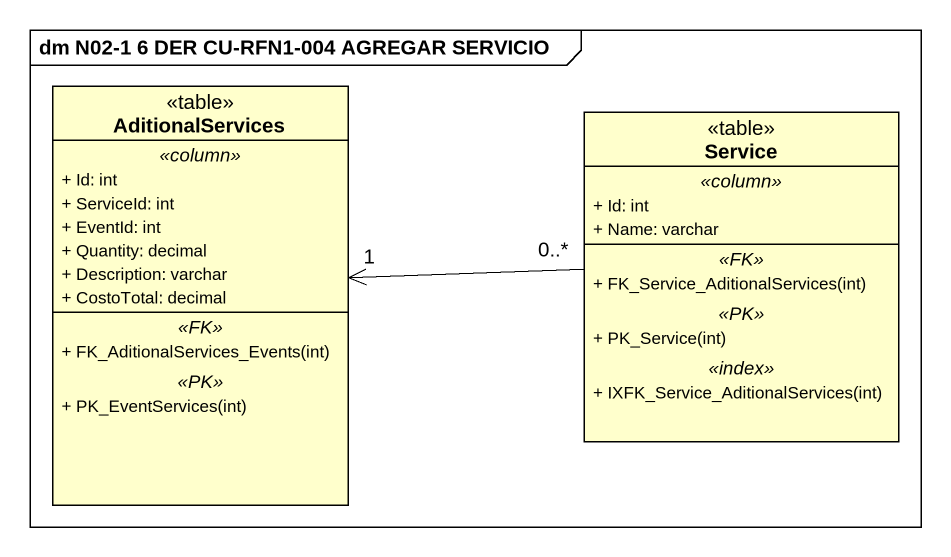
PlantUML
@startuml
mainframe dm N02-1 6 DER CU-RFN1-004 AGREGAR SERVICIO
hide circle
hide empty members
skinparam classAttributeIconSize 0
class AditionalServices <<table>> {
  .. <<column>> ..
  + Id: int
  + ServiceId: int
  + EventId: int
  + Quantity: decimal
  + Description: varchar
  + CostoTotal: decimal
  .. <<FK>> ..
  + FK_AditionalServices_Events(int)
  .. <<PK>> ..
  + PK_EventServices(int)
}
class Service <<table>> {
  .. <<column>> ..
  + Id: int
  + Name: varchar
  .. <<FK>> ..
  + FK_Service_AditionalServices(int)
  .. <<PK>> ..
  + PK_Service(int)
  .. <<index>> ..
  + IXFK_Service_AditionalServices(int)
}
Service "0..*" -left-> "1" AditionalServices
@enduml
